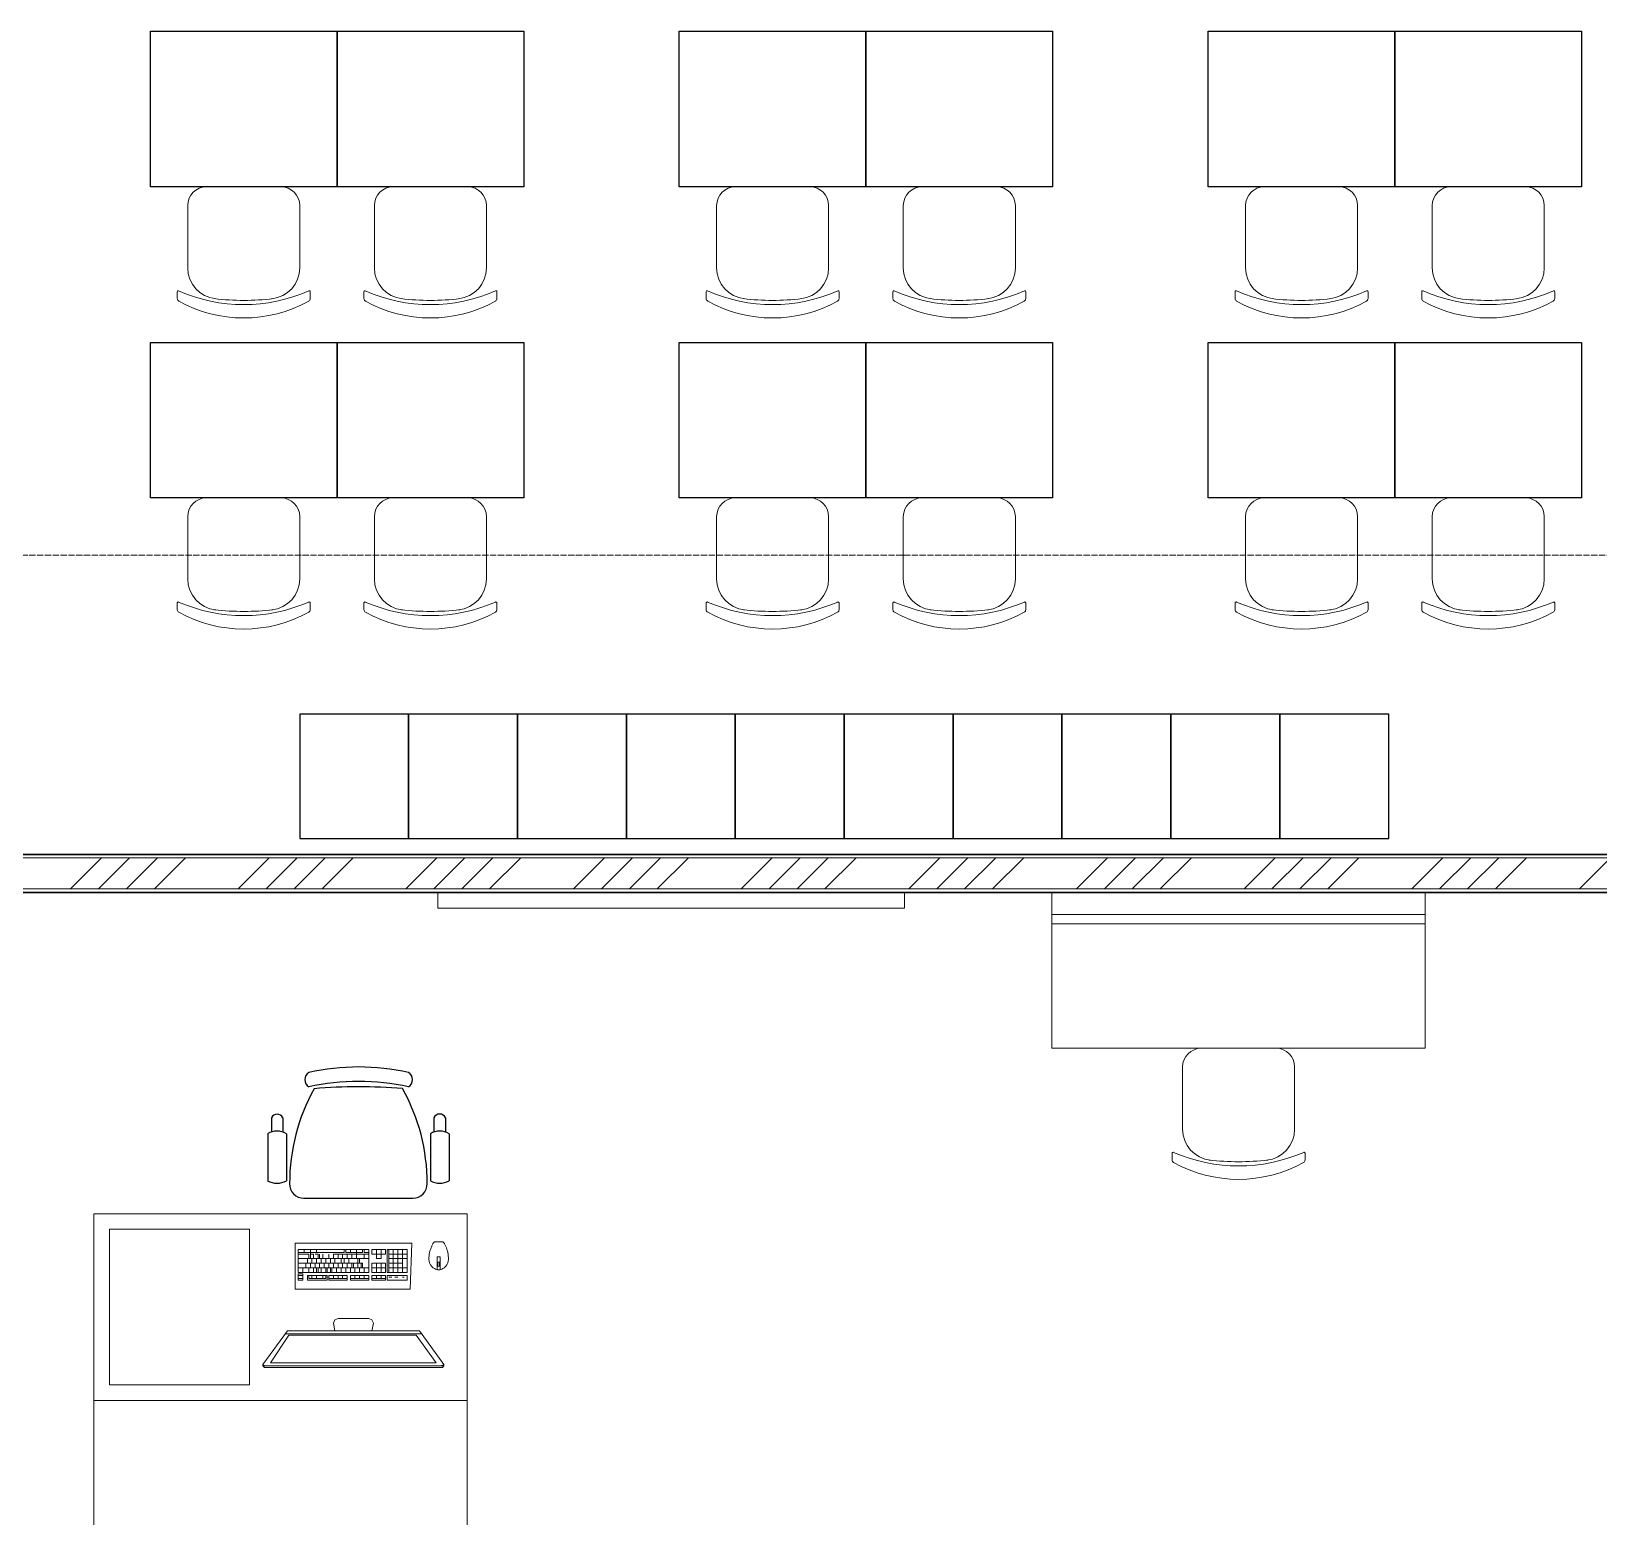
# Model space of a CAD drawing. Header units: millimetres. Extents: x -42533 to 645315, y 3457 to 82611.
# Drawn here: x 144348 to 149385, y 41350 to 46125 of the extents above; entities that cross this region are included whole.
import ezdxf

# ---------------------------------------------------------------- set-up
doc = ezdxf.new("R2010")
doc.units = ezdxf.units.MM
doc.linetypes.add('ADSK_Линия сетки', pattern=[25, 20, -2.5, 0, -2.5])
for name, color, linetype, lineweight in [('Оси', 253, 'Continuous', 9), ('Стены отделка', 7, 'Continuous', 30), ('Стены штриховка', 7, 'Continuous', 9), ('ТХ', 5, 'Continuous', 0), ('ШТРИХОВКА', 252, 'Continuous', 15)]:
    doc.layers.add(name, color=color, linetype=linetype, lineweight=lineweight)
doc.layers.add('ЭОМ_Лотки рабочие', color=5, linetype='Continuous')

# ---------------------------------------------------------------- blocks, each defined once
blk = doc.blocks.new('Стул ученич штабелир №5-7')
at = {"color": 0, "linetype": 'ByBlock', "lineweight": -2}
for p, q in [((-120.1, 0), (120.1, 0)), ((-120.1, 0), (120.1, 0)), ((-179.9, -60), (-179.9, -260.3)), ((-179.9, -60), (-179.9, -260.3)), ((180.1, -60), (180.1, -260.3)), ((180.1, -60), (180.1, -260.3)), ((-213.4, -359), (-213.4, -337.3)), ((-213.4, -359), (-213.4, -337.3)), ((213.6, -359), (213.6, -337.3)), ((213.6, -359), (213.6, -337.3))]:
    blk.add_line(p, q, dxfattribs=at)
for centre, radius, start, end in [((-119.9, -60), 60, 90, 180), ((-119.9, -60), 60, 90, 180), ((120.1, -60), 60, 0, 90), ((120.1, -60), 60, 0, 90), ((-79.9, -260.3), 100, 180, 264.2584), ((-79.9, -260.3), 100, 180, 264.2584), ((80.1, -260.3), 100, 275.7416, 0), ((80.1, -260.3), 100, 275.7416, 0), ((-210.4, -337.3), 3, 63.8978, 180), ((-210.4, -337.3), 3, 63.8978, 180), ((0.1, 142.3), 520.8, 246.3195, 293.6805), ((0.1, 142.3), 520.8, 246.3195, 293.6805), ((210.6, -337.3), 3, 0, 116.1022), ((210.6, -337.3), 3, 0, 116.1022), ((-203.4, -359), 10, 180, 238.0683), ((-203.4, -359), 10, 180, 238.0683), ((0.1, 9), 430.5, 240.9917, 299.0083), ((0.1, 9), 430.5, 240.9917, 299.0083), ((0.1, 435.5), 800.4, 263.247, 276.753), ((0.1, 435.5), 800.4, 263.247, 276.753), ((203.6, -359), 10, 301.9317, 0), ((203.6, -359), 10, 301.9317, 0)]:
    blk.add_arc(centre, radius, start, end, dxfattribs=at)
blk = doc.blocks.new('Тх 2 этаж')
at = {"color": 252, "linetype": 'Continuous', "true_color": 0x939598}
for p, q in [((1155.6, 9150.5), (1155.6, 9104.9)), ((1192.3, 9150.5), (1192.3, 9104.7)), ((1678, 9150.5), (1678, 9104.7)), ((1714.8, 9150.5), (1714.8, 9104.9)), ((1143.6, 9099.1), (1143.6, 8947.9)), ((1203.8, 9099.1), (1203.8, 8947.9)), ((1666.6, 9099.1), (1666.6, 8947.9)), ((1726.8, 9099.1), (1726.8, 8947.9)), ((1260.1, 8891.7), (1610.3, 8891.7))]:
    blk.add_line(p, q, dxfattribs=at)
at = {"color": 252, "true_color": 0x939598}
for points in [[(1366.5, 12142.9), (766.5, 12142.9), (766.5, 12642.9), (1366.5, 12642.9)], [(1966.5, 12142.9), (1366.5, 12142.9), (1366.5, 12642.9), (1966.5, 12642.9)], [(3066.5, 12142.9), (2466.5, 12142.9), (2466.5, 12642.9), (3066.5, 12642.9)], [(3666.5, 12142.9), (3066.5, 12142.9), (3066.5, 12642.9), (3666.5, 12642.9)], [(4766.5, 12142.9), (4166.5, 12142.9), (4166.5, 12642.9), (4766.5, 12642.9)], [(5366.5, 12142.9), (4766.5, 12142.9), (4766.5, 12642.9), (5366.5, 12642.9)], [(1366.5, 11142.9), (766.5, 11142.9), (766.5, 11642.9), (1366.5, 11642.9)], [(1966.5, 11142.9), (1366.5, 11142.9), (1366.5, 11642.9), (1966.5, 11642.9)], [(3066.5, 11142.9), (2466.5, 11142.9), (2466.5, 11642.9), (3066.5, 11642.9)], [(3666.5, 11142.9), (3066.5, 11142.9), (3066.5, 11642.9), (3666.5, 11642.9)], [(4766.5, 11142.9), (4166.5, 11142.9), (4166.5, 11642.9), (4766.5, 11642.9)], [(5366.5, 11142.9), (4766.5, 11142.9), (4766.5, 11642.9), (5366.5, 11642.9)]]:
    blk.add_lwpolyline(points, close=True, dxfattribs=at)
for points in [[(1596.5, 10447.8), (1246.5, 10447.8), (1246.5, 10047.8), (1596.5, 10047.8), (1596.5, 10447.8)], [(1946.5, 10447.8), (1596.5, 10447.8), (1596.5, 10047.8), (1946.5, 10047.8), (1946.5, 10447.8)], [(2296.5, 10447.8), (1946.5, 10447.8), (1946.5, 10047.8), (2296.5, 10047.8), (2296.5, 10447.8)], [(2646.5, 10447.8), (2296.5, 10447.8), (2296.5, 10047.8), (2646.5, 10047.8), (2646.5, 10447.8)], [(2996.5, 10447.8), (2646.5, 10447.8), (2646.5, 10047.8), (2996.5, 10047.8), (2996.5, 10447.8)], [(3346.5, 10447.8), (2996.5, 10447.8), (2996.5, 10047.8), (3346.5, 10047.8), (3346.5, 10447.8)], [(3696.5, 10447.8), (3346.5, 10447.8), (3346.5, 10047.8), (3696.5, 10047.8), (3696.5, 10447.8)], [(4046.5, 10447.8), (3696.5, 10447.8), (3696.5, 10047.8), (4046.5, 10047.8), (4046.5, 10447.8)], [(4396.5, 10447.8), (4046.5, 10447.8), (4046.5, 10047.8), (4396.5, 10047.8), (4396.5, 10447.8)], [(4746.5, 10447.8), (4396.5, 10447.8), (4396.5, 10047.8), (4746.5, 10047.8), (4746.5, 10447.8)]]:
    blk.add_lwpolyline(points, dxfattribs=at)
at = {"color": 252, "linetype": 'Continuous', "true_color": 0x939598}
for centre, radius, start, end in [((1291.3, 9272.8), 28.1, 124.2915, 235.7083), ((1435.9, 8566), 747.5, 77.602, 102.3978), ((1580.6, 9272.8), 28.1, 304.2901, 55.7096), ((1838.6, 8940.1), 624.5, 150.9068, 180.1215), ((1435.9, 8519.5), 747.5, 77.602, 102.3978), ((1435.9, 7487.7), 1761.9, 85.3938, 94.6546), ((1031.8, 8940.1), 624.5, 359.878, 29.1059), ((1174, 9141.9), 20.2, 24.8955, 155.3354), ((1696.4, 9142), 20.2, 24.8955, 155.3354), ((1173.7, 9049.1), 58.4, 58.951, 121.0488), ((1696.7, 9049.1), 58.4, 58.951, 121.0488), ((1173.7, 8998), 58.4, 238.951, 301.0488), ((1259.5, 8937.1), 45.4, 177.8135, 270.7479), ((1610.9, 8937.1), 45.4, 269.2519, 2.1866), ((1696.7, 8998), 58.4, 238.951, 301.0488)]:
    blk.add_arc(centre, radius, start, end, dxfattribs=at)
at = {"layer": 'ТХ', "color": 252, "linetype": 'Continuous', "ltscale": 100, "true_color": 0x939598}
for p, q in [((1695.3, 8751.7), (1680.5, 8751.7)), ((1705.9, 8751.7), (1695.3, 8751.7)), ((1359.9, 8500.2), (1355, 8490.3)), ((1359.9, 8500.2), (1355, 8490.3)), ((1355, 8490.3), (1359.9, 8465.7)), ((1369.8, 8505.1), (1359.9, 8500.2)), ((1369.8, 8505.1), (1359.9, 8500.2)), ((1419.1, 8505.1), (1369.8, 8505.1)), ((1419.1, 8505.1), (1369.8, 8505.1)), ((1468.4, 8505.1), (1419.1, 8505.1)), ((1468.4, 8505.1), (1419.1, 8505.1)), ((1468.4, 8505.1), (1478.3, 8500.2)), ((1468.4, 8505.1), (1478.3, 8500.2)), ((1478.3, 8500.2), (1483.2, 8490.3)), ((1478.3, 8500.2), (1483.2, 8490.3)), ((1483.2, 8490.3), (1478.3, 8465.7))]:
    blk.add_line(p, q, dxfattribs=at)
at = {"layer": 'ТХ', "color": 252, "true_color": 0x939598}
for points in [[(1690.9, 9873.8), (3190.9, 9873.8), (3190.9, 9823.8), (1690.9, 9823.8)], [(3664.3, 9873.8), (4864.3, 9873.8), (4864.3, 9373.8), (3664.3, 9373.8)], [(1785.2, 8241.7), (585.2, 8241.7), (585.2, 8841.7), (1785.2, 8841.7)], [(1085.2, 8791.7), (635.2, 8791.7), (635.2, 8291.7), (1085.2, 8291.7)], [(1695.9, 8672.8), (1695.9, 8685.7), (1690.5, 8685.7), (1690.5, 8672.8)], [(585.2, 7641.7), (1785.2, 7641.7), (1785.2, 8241.7), (585.2, 8241.7)]]:
    blk.add_lwpolyline(points, close=True, dxfattribs=at)
for points in [[(4864.3, 9803.8), (3664.3, 9803.8)], [(4864.3, 9773.8), (3664.3, 9773.8)], [(1688.3, 8662.1), (1688.3, 8703.4), (1698.1, 8703.4), (1698.1, 8662.1)]]:
    blk.add_lwpolyline(points, dxfattribs=at)
at = {"layer": 'ТХ', "color": 252, "linetype": 'Continuous', "ltscale": 100, "true_color": 0x939598}
for points in [[(1231.7, 8746.8), (1231.7, 8598.8)], [(1606.5, 8746.8), (1231.7, 8746.8)], [(1231.7, 8598.8), (1601.6, 8598.8), (1606.5, 8746.8)], [(1241.6, 8727), (1468.4, 8727)], [(1241.6, 8653.1), (1241.6, 8727)], [(1281, 8727), (1241.6, 8727)], [(1241.6, 8727), (1241.6, 8717.2)], [(1241.6, 8717.2), (1300.8, 8717.2)], [(1261.3, 8727), (1261.3, 8717.2)], [(1281, 8697.5), (1281, 8727)], [(1300.8, 8727), (1281, 8727)], [(1281, 8727), (1281, 8717.2)], [(1300.8, 8717.2), (1300.8, 8727)], [(1300.8, 8717.2), (1300.8, 8727)], [(1300.8, 8727), (1389.5, 8727)], [(1389.5, 8717.2), (1300.8, 8717.2)], [(1389.5, 8727), (1389.5, 8717.2)], [(1429, 8727), (1394.5, 8727)], [(1394.5, 8727), (1394.5, 8717.2)], [(1394.5, 8717.2), (1429, 8717.2)], [(1409.3, 8717.2), (1409.3, 8727)], [(1409.3, 8727), (1409.3, 8717.2)], [(1448.7, 8727), (1429, 8727)], [(1429, 8727), (1429, 8697.5)], [(1429, 8717.2), (1429, 8727)], [(1429, 8717.2), (1448.7, 8717.2)], [(1448.7, 8717.2), (1448.7, 8727)], [(1468.4, 8727), (1453.6, 8727)], [(1453.6, 8727), (1453.6, 8717.2)], [(1453.6, 8717.2), (1468.4, 8717.2)], [(1468.4, 8727), (1468.4, 8653.1)], [(1468.4, 8717.2), (1468.4, 8727)], [(1488.2, 8727), (1478.3, 8727)], [(1478.3, 8727), (1478.3, 8717.2)], [(1478.3, 8727), (1522.7, 8727)], [(1478.3, 8712.3), (1478.3, 8727)], [(1522.7, 8727), (1493.1, 8727)], [(1493.1, 8727), (1493.1, 8717.2)], [(1493.1, 8697.5), (1493.1, 8727)], [(1507.9, 8712.3), (1507.9, 8727)], [(1522.7, 8717.2), (1522.7, 8727)], [(1522.7, 8727), (1522.7, 8712.3)], [(1527.6, 8727), (1591.7, 8727)], [(1527.6, 8653.1), (1527.6, 8727)], [(1532.5, 8727), (1557.2, 8727)], [(1532.5, 8712.3), (1532.5, 8727)], [(1547.3, 8727), (1547.3, 8653.1)], [(1576.9, 8727), (1562.1, 8727)], [(1562.1, 8727), (1562.1, 8712.3)], [(1562.1, 8727), (1562.1, 8712.3)], [(1576.9, 8667.9), (1576.9, 8727)], [(1576.9, 8712.3), (1576.9, 8727)], [(1576.9, 8727), (1591.7, 8727)], [(1591.7, 8727), (1591.7, 8653.1)], [(1591.7, 8727), (1591.7, 8667.9)], [(1241.6, 8712.3), (1276.1, 8712.3)], [(1241.6, 8697.5), (1241.6, 8712.3)], [(1241.6, 8697.5), (1271.2, 8697.5)], [(1276.1, 8697.5), (1241.6, 8697.5)], [(1266.2, 8667.9), (1241.6, 8667.9), (1241.6, 8682.7), (1241.6, 8697.5)], [(1241.6, 8682.7), (1266.2, 8682.7)], [(1271.2, 8682.7), (1241.6, 8682.7)], [(1325.4, 8667.9), (1241.6, 8667.9)], [(1241.6, 8667.9), (1241.6, 8653.1)], [(1256.4, 8667.9), (1256.4, 8653.1)], [(1256.4, 8653.1), (1256.4, 8667.9)], [(1266.2, 8682.7), (1266.2, 8667.9)], [(1266.2, 8682.7), (1266.2, 8667.9)], [(1281, 8682.7), (1266.2, 8682.7)], [(1305.7, 8697.5), (1271.2, 8697.5)], [(1271.2, 8697.5), (1271.2, 8682.7)], [(1271.2, 8697.5), (1271.2, 8682.7)], [(1271.2, 8682.7), (1295.8, 8682.7)], [(1276.1, 8712.3), (1276.1, 8697.5)], [(1276.1, 8667.9), (1276.1, 8653.1)], [(1290.9, 8712.3), (1281, 8712.3)], [(1281, 8667.9), (1281, 8682.7)], [(1286, 8697.5), (1286, 8682.7)], [(1286, 8682.7), (1286, 8697.5)], [(1286, 8682.7), (1389.5, 8682.7)], [(1290.9, 8697.5), (1290.9, 8712.3)], [(1290.9, 8667.9), (1290.9, 8653.1)], [(1305.7, 8712.3), (1295.8, 8712.3)], [(1295.8, 8667.9), (1295.8, 8682.7)], [(1295.8, 8682.7), (1295.8, 8667.9)], [(1315.6, 8697.5), (1300.8, 8697.5)], [(1300.8, 8697.5), (1300.8, 8682.7)], [(1300.8, 8653.1), (1300.8, 8667.9)], [(1305.7, 8697.5), (1305.7, 8712.3)], [(1305.7, 8667.9), (1305.7, 8653.1)], [(1310.6, 8712.3), (1310.6, 8697.5)], [(1310.6, 8697.5), (1429, 8697.5)], [(1310.6, 8667.9), (1310.6, 8682.7)], [(1315.6, 8682.7), (1315.6, 8697.5)], [(1424, 8697.5), (1315.6, 8697.5)], [(1315.6, 8653.1), (1315.6, 8667.9)], [(1320.5, 8697.5), (1320.5, 8712.3)], [(1330.3, 8667.9), (1320.5, 8667.9)], [(1325.4, 8667.9), (1325.4, 8682.7)], [(1325.4, 8667.9), (1394.5, 8667.9)], [(1330.3, 8653.1), (1330.3, 8667.9)], [(1345.1, 8667.9), (1335.3, 8667.9)], [(1335.3, 8667.9), (1335.3, 8653.1)], [(1340.2, 8712.3), (1340.2, 8697.5)], [(1340.2, 8682.7), (1340.2, 8667.9)], [(1340.2, 8667.9), (1340.2, 8682.7)], [(1345.1, 8682.7), (1345.1, 8697.5)], [(1345.1, 8653.1), (1345.1, 8667.9)], [(1350.1, 8667.9), (1350.1, 8653.1)], [(1399.4, 8712.3), (1355, 8712.3)], [(1355, 8697.5), (1355, 8712.3)], [(1355, 8667.9), (1355, 8682.7)], [(1359.9, 8682.7), (1359.9, 8697.5)], [(1364.9, 8667.9), (1364.9, 8653.1)], [(1369.8, 8697.5), (1369.8, 8712.3)], [(1369.8, 8667.9), (1369.8, 8682.7)], [(1369.8, 8667.9), (1384.6, 8667.9)], [(1379.7, 8697.5), (1379.7, 8682.7)], [(1384.6, 8697.5), (1384.6, 8712.3)], [(1384.6, 8697.5), (1399.4, 8697.5)], [(1384.6, 8667.9), (1384.6, 8682.7)], [(1414.2, 8682.7), (1384.6, 8682.7)], [(1384.6, 8682.7), (1384.6, 8667.9)], [(1384.6, 8667.9), (1414.2, 8667.9)], [(1389.5, 8682.7), (1389.5, 8697.5)], [(1389.5, 8682.7), (1409.3, 8682.7)], [(1438.8, 8667.9), (1394.5, 8667.9)], [(1394.5, 8667.9), (1394.5, 8653.1)], [(1399.4, 8697.5), (1399.4, 8712.3)], [(1429, 8712.3), (1399.4, 8712.3)], [(1399.4, 8682.7), (1399.4, 8667.9)], [(1404.3, 8682.7), (1404.3, 8697.5)], [(1409.3, 8682.7), (1443.8, 8682.7)], [(1409.3, 8667.9), (1409.3, 8653.1)], [(1414.2, 8697.5), (1414.2, 8712.3)], [(1414.2, 8667.9), (1414.2, 8682.7)], [(1419.1, 8667.9), (1419.1, 8682.7)], [(1419.1, 8667.9), (1443.8, 8667.9)], [(1433.9, 8697.5), (1424, 8697.5)], [(1453.6, 8697.5), (1429, 8697.5), (1429, 8712.3)], [(1429, 8712.3), (1468.4, 8712.3)], [(1433.9, 8682.7), (1433.9, 8697.5)], [(1433.9, 8682.7), (1433.9, 8667.9)], [(1438.8, 8697.5), (1438.8, 8682.7), (1448.7, 8682.7), (1448.7, 8667.9)], [(1468.4, 8697.5), (1438.8, 8697.5)], [(1438.8, 8653.1), (1438.8, 8667.9)], [(1453.6, 8667.9), (1438.8, 8667.9)], [(1443.8, 8667.9), (1443.8, 8682.7)], [(1448.7, 8667.9), (1468.4, 8667.9)], [(1453.6, 8712.3), (1453.6, 8697.5)], [(1453.6, 8712.3), (1453.6, 8697.5)], [(1453.6, 8697.5), (1468.4, 8697.5)], [(1468.4, 8667.9), (1453.6, 8667.9)], [(1453.6, 8653.1), (1453.6, 8667.9)], [(1468.4, 8697.5), (1468.4, 8712.3)], [(1468.4, 8667.9), (1468.4, 8697.5)], [(1468.4, 8653.1), (1468.4, 8667.9)], [(1522.7, 8712.3), (1478.3, 8712.3)], [(1478.3, 8653.1), (1478.3, 8682.7)], [(1522.7, 8682.7), (1478.3, 8682.7)], [(1478.3, 8682.7), (1478.3, 8667.9)], [(1478.3, 8682.7), (1522.7, 8682.7)], [(1478.3, 8667.9), (1478.3, 8653.1)], [(1478.3, 8667.9), (1522.7, 8667.9)], [(1493.1, 8712.3), (1493.1, 8697.5)], [(1493.1, 8697.5), (1507.9, 8697.5), (1507.9, 8712.3)], [(1493.1, 8697.5), (1507.9, 8697.5)], [(1493.1, 8682.7), (1493.1, 8653.1)], [(1522.7, 8712.3), (1507.9, 8712.3)], [(1507.9, 8697.5), (1507.9, 8712.3)], [(1507.9, 8682.7), (1507.9, 8667.9)], [(1507.9, 8667.9), (1507.9, 8653.1)], [(1522.7, 8667.9), (1522.7, 8682.7)], [(1522.7, 8682.7), (1522.7, 8653.1)], [(1522.7, 8653.1), (1522.7, 8667.9)], [(1557.2, 8712.3), (1532.5, 8712.3)], [(1532.5, 8712.3), (1532.5, 8667.9)], [(1562.1, 8712.3), (1532.5, 8712.3)], [(1532.5, 8697.5), (1547.3, 8697.5)], [(1562.1, 8682.7), (1532.5, 8682.7)], [(1542.4, 8667.9), (1532.5, 8667.9)], [(1532.5, 8667.9), (1532.5, 8653.1)], [(1532.5, 8667.9), (1557.2, 8667.9)], [(1547.3, 8697.5), (1576.9, 8697.5)], [(1591.7, 8667.9), (1547.3, 8667.9)], [(1562.1, 8667.9), (1562.1, 8712.3)], [(1591.7, 8712.3), (1562.1, 8712.3)], [(1576.9, 8682.7), (1562.1, 8682.7)], [(1562.1, 8667.9), (1562.1, 8653.1)], [(1562.1, 8667.9), (1572, 8667.9)], [(1576.9, 8667.9), (1576.9, 8712.3)], [(1591.7, 8697.5), (1576.9, 8697.5)], [(1576.9, 8667.9), (1576.9, 8653.1)], [(1591.7, 8667.9), (1576.9, 8667.9)], [(1591.7, 8653.1), (1591.7, 8667.9)], [(1468.4, 8653.1), (1241.6, 8653.1)], [(1241.6, 8653.1), (1271.2, 8653.1)], [(1256.4, 8648.1), (1241.6, 8648.1)], [(1241.6, 8648.1), (1241.6, 8628.4)], [(1256.4, 8643.2), (1241.6, 8643.2)], [(1241.6, 8643.2), (1241.6, 8633.3)], [(1241.6, 8633.3), (1256.4, 8633.3)], [(1241.6, 8628.4), (1256.4, 8628.4)], [(1256.4, 8628.4), (1256.4, 8648.1)], [(1256.4, 8633.3), (1256.4, 8643.2)], [(1271.2, 8643.2), (1335.3, 8643.2)], [(1271.2, 8628.4), (1271.2, 8643.2)], [(1335.3, 8628.4), (1271.2, 8628.4)], [(1276.1, 8653.1), (1286, 8653.1)], [(1330.3, 8643.2), (1276.1, 8643.2)], [(1276.1, 8643.2), (1276.1, 8633.3)], [(1276.1, 8633.3), (1330.3, 8633.3)], [(1286, 8633.3), (1286, 8643.2)], [(1290.9, 8653.1), (1315.6, 8653.1)], [(1300.8, 8633.3), (1300.8, 8643.2)], [(1320.5, 8653.1), (1345.1, 8653.1)], [(1320.5, 8643.2), (1320.5, 8633.3)], [(1330.3, 8633.3), (1330.3, 8643.2)], [(1335.3, 8643.2), (1335.3, 8628.4)], [(1369.8, 8633.3), (1369.8, 8643.2), (1340.2, 8643.2)], [(1340.2, 8643.2), (1340.2, 8633.3)], [(1340.2, 8628.4), (1340.2, 8643.2)], [(1340.2, 8643.2), (1399.4, 8643.2)], [(1340.2, 8633.3), (1369.8, 8633.3)], [(1399.4, 8628.4), (1340.2, 8628.4)], [(1355, 8633.3), (1355, 8643.2)], [(1369.8, 8633.3), (1399.4, 8633.3)], [(1399.4, 8643.2), (1374.7, 8643.2)], [(1384.6, 8633.3), (1384.6, 8643.2)], [(1394.5, 8653.1), (1409.3, 8653.1)], [(1399.4, 8633.3), (1399.4, 8643.2)], [(1399.4, 8643.2), (1399.4, 8628.4)], [(1409.3, 8653.1), (1424, 8653.1)], [(1424, 8643.2), (1409.3, 8643.2)], [(1409.3, 8643.2), (1409.3, 8633.3)], [(1409.3, 8628.4), (1409.3, 8643.2)], [(1409.3, 8643.2), (1468.4, 8643.2)], [(1409.3, 8633.3), (1438.8, 8633.3)], [(1468.4, 8628.4), (1409.3, 8628.4)], [(1424, 8653.1), (1438.8, 8653.1)], [(1438.8, 8643.2), (1424, 8643.2)], [(1424, 8643.2), (1424, 8633.3)], [(1438.8, 8653.1), (1468.4, 8653.1)], [(1438.8, 8643.2), (1438.8, 8633.3), (1468.4, 8633.3)], [(1468.4, 8643.2), (1438.8, 8643.2)], [(1453.6, 8633.3), (1453.6, 8643.2)], [(1468.4, 8633.3), (1468.4, 8643.2), (1468.4, 8628.4)], [(1478.3, 8653.1), (1488.2, 8653.1)], [(1522.7, 8653.1), (1478.3, 8653.1)], [(1522.7, 8643.2), (1478.3, 8643.2)], [(1478.3, 8643.2), (1522.7, 8643.2)], [(1478.3, 8643.2), (1478.3, 8633.3)], [(1478.3, 8628.4), (1478.3, 8643.2)], [(1478.3, 8633.3), (1522.7, 8633.3)], [(1522.7, 8628.4), (1478.3, 8628.4)], [(1493.1, 8653.1), (1507.9, 8653.1)], [(1493.1, 8643.2), (1493.1, 8633.3)], [(1507.9, 8653.1), (1522.7, 8653.1)], [(1507.9, 8643.2), (1507.9, 8633.3)], [(1522.7, 8633.3), (1522.7, 8643.2)], [(1522.7, 8643.2), (1522.7, 8628.4)], [(1591.7, 8653.1), (1527.6, 8653.1)], [(1527.6, 8643.2), (1591.7, 8643.2)], [(1527.6, 8628.4), (1527.6, 8643.2)], [(1591.7, 8628.4), (1527.6, 8628.4)], [(1532.5, 8653.1), (1572, 8653.1)], [(1532.5, 8638.3), (1542.4, 8638.3)], [(1532.5, 8638.3), (1542.4, 8638.3)], [(1562.1, 8638.3), (1552.3, 8638.3)], [(1552.3, 8638.3), (1562.1, 8638.3)], [(1576.9, 8653.1), (1591.7, 8653.1)], [(1581.9, 8638.3), (1576.9, 8638.3)], [(1576.9, 8638.3), (1581.9, 8638.3)], [(1591.7, 8643.2), (1591.7, 8628.4)], [(1202.1, 8455.8), (1419.1, 8455.8), (1636.1, 8455.8)], [(1710.1, 8357.2), (1700.2, 8352.3), (1419.1, 8352.3), (1133.1, 8352.3), (1128.2, 8357.2)], [(1710.1, 8352.3), (1700.2, 8352.3), (1419.1, 8352.3), (1138, 8352.3), (1128.2, 8352.3)]]:
    blk.add_lwpolyline(points, dxfattribs=at)
for points in [[(1330.3, 8697.5), (1330.3, 8682.7)], [(1379.7, 8667.9), (1379.7, 8653.1)], [(1424, 8667.9), (1424, 8653.1)], [(1216.9, 8465.7), (1419.1, 8465.7), (1616.4, 8465.7), (1626.2, 8465.7), (1631.2, 8465.7), (1710.1, 8357.2), (1710.1, 8352.3), (1705.1, 8347.3), (1419.1, 8347.3), (1133.1, 8347.3), (1128.2, 8352.3), (1128.2, 8357.2), (1207.1, 8465.7)], [(1419.1, 8362.1), (1152.8, 8362.1), (1212, 8450.9), (1419.1, 8450.9), (1621.3, 8450.9), (1685.4, 8362.1)]]:
    blk.add_lwpolyline(points, close=True, dxfattribs=at)
for centre, radius, start, end in [((1759.3, 8696.1), 97.6, 155.2785, 180), ((1930.2, 8617.4), 285.7, 153.4349, 155.2785), ((1684.8, 8740.1), 11.5, 144.2175, 153.4349), ((1705.1, 8725.5), 36.4, 135, 144.2175), ((1680.5, 8750.1), 1.61, 90, 135), ((1705.9, 8750.1), 1.61, 45, 90), ((1681.3, 8725.5), 36.4, 35.7825, 45), ((1701.6, 8740.1), 11.5, 26.5651, 35.7825), ((1456.2, 8617.4), 285.7, 24.7215, 26.5651), ((1627.1, 8696.1), 97.6, 0, 24.7215), ((1696.4, 8696.1), 34.8, 180, 222.0469), ((1746.8, 8741.5), 102.6, 222.0469, 225), ((1681.7, 8676.4), 10.5, 225, 234.2175), ((1693.5, 8692.8), 30.7, 234.2175, 243.4349), ((1700.9, 8707.5), 47.1, 243.4349, 250.8758), ((1685.5, 8707.5), 47.1, 289.1242, 296.5651), ((1692.9, 8692.8), 30.7, 296.5651, 305.7825), ((1704.7, 8676.4), 10.5, 305.7825, 315), ((1639.6, 8741.5), 102.6, 315, 317.9531), ((1690, 8696.1), 34.8, 317.9531, 0), ((1693.2, 8685.4), 23.8, 250.8758, 270), ((1693.2, 8685.4), 23.8, 270, 289.1242)]:
    blk.add_arc(centre, radius, start, end, dxfattribs=at)
at = {"layer": 'ТХ', "color": 252, "lineweight": 0, "true_color": 0x939598}
for p in [(1066.5, 12142.9), (1666.5, 12142.9), (2766.5, 12142.9), (3366.5, 12142.9), (4466.5, 12142.9), (5066.5, 12142.9), (1066.5, 11142.9), (1666.5, 11142.9), (2766.5, 11142.9), (3366.5, 11142.9), (4466.5, 11142.9), (5066.5, 11142.9)]:
    blk.add_blockref('Стул ученич штабелир №5-7', p, dxfattribs=at)
at = {"layer": 'ТХ', "color": 252, "lineweight": 0, "true_color": 0x939598, "xscale": -1}
blk.add_blockref('Стул ученич штабелир №5-7', (4264.3, 9373.8), dxfattribs=at)
blk = doc.blocks.new('План 2 этажа')
h = blk.add_hatch()
h.set_pattern_fill('ANSI34', color=8, scale=20)
h.set_pattern_definition([(45, (686.36, 338.7), (-269.408, 269.408), []), (45, (776.16, 338.7), (-269.408, 269.408), []), (45, (865.96, 338.7), (-269.408, 269.408), []), (45, (955.77, 338.7), (-269.408, 269.408), [])])
h.paths.add_polyline_path([(-5597.187, 12310.927), (-5596.674, 12210.927), (-5444.077, 12210.927), (-5404.077, 12210.927), (423.245, 12210.927), (423.245, 12243.182), (433.183, 12243.182), (432.479, 12310.927), (-213.042, 12310.927)])
h.paths.add_polyline_path([(78.245, 11932.482), (78.245, 12210.927), (-21.755, 12210.927), (-21.755, 11832.482), (423.245, 11832.482), (423.245, 11932.482)])
at = {"layer": 'Оси', "color": 8, "linetype": 'ADSK_Линия сетки'}
blk.add_line((-9428.371, 13283.7), (56691.21, 13283.7), dxfattribs=at)
at = {"layer": 'Стены отделка', "color": 8, "lineweight": 9}
for p, q in [((-5597.187, 12310.927), (-213.042, 12310.927)), ((-213.042, 12322.927), (-5565.249, 12322.927)), ((423.245, 12210.927), (-5404.077, 12210.927)), ((-5392.077, 12198.927), (-33.755, 12198.927))]:
    blk.add_line(p, q, dxfattribs=at)
at = {"layer": 'Стены штриховка', "color": 8}
for p, q in [((-213.042, 12320.927), (-5567.238, 12320.927)), ((-5394.077, 12200.927), (-31.755, 12200.927))]:
    blk.add_line(p, q, dxfattribs=at)
at = {"layer": 'ЭОМ_Лотки рабочие'}
blk.add_blockref('Тх 2 этаж', (-5689.424, 2325.176), dxfattribs=at)

msp = doc.modelspace()

# ---------------------------------------------------------------- block references
at = {"layer": 'ШТРИХОВКА'}
msp.add_blockref('План 2 этажа', (149653.4, 31156.8), dxfattribs=at)

doc.saveas('drawing.dxf')
